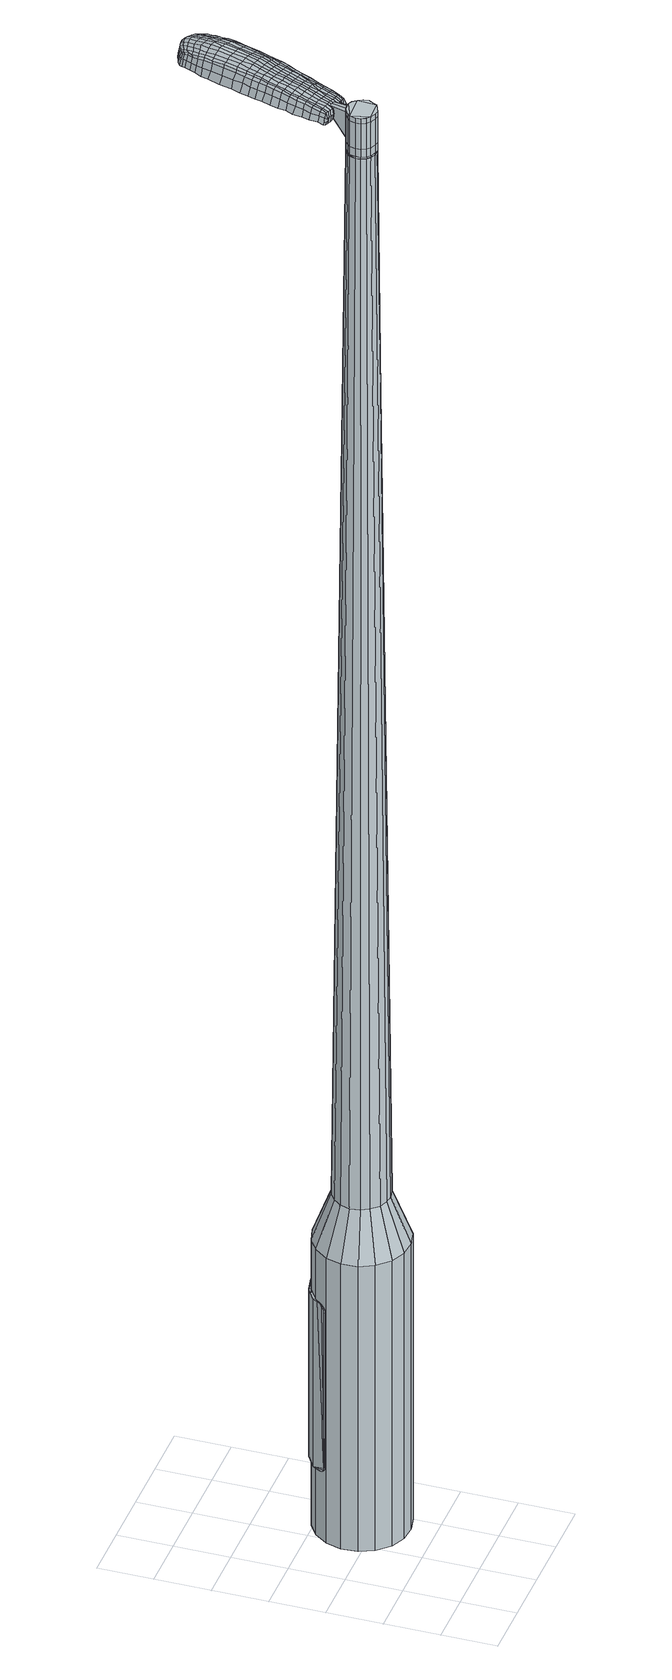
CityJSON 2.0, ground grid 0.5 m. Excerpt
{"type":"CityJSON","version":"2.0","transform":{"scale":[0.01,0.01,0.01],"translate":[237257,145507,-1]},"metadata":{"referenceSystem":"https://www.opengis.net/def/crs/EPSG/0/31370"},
"CityObjects":{
"object1":{"type":"GenericCityObject","attributes":{"cluster":587,"mean_distance_to_centroid":0.288,"new_centroid_x":237257.84,"new_centroid_y":145508.12,"mean_distance_to_camera":13.61,"H1":16.01,"H2":15.79,"Z_final":115.28,"cluster2":-1,"proj_x":237266.71,"proj_y":145510.59,"id_line":14358,"bearing_l":164.44,"distance":9.2,"orientation":"right","G_obj":74.44},"geometry":[{"type":"MultiSurface","lod":"2","boundaries":[[[0,1,2,3]],[[1,4,5,2]],[[4,6,7,5]],[[6,8,9,7]],[[8,10,11,9]],[[10,12,13,11]],[[12,14,15,13]],[[14,16,17,15]],[[16,18,19,17]],[[18,20,21,19]],[[20,22,23,21]],[[22,24,25,23]],[[24,26,27,25]],[[26,28,29,27]],[[28,30,31,29]],[[30,32,33,31]],[[32,34,35,33]],[[34,0,3,35]],[[36,37,38,39]],[[38,40,41,42]],[[41,43,42]],[[42,44,45,46]],[[45,47,46]],[[46,48,49,50]],[[49,51,50]],[[42,46,50,38]],[[50,52,39,38]],[[53,36,39]],[[2,5,7,35]],[[7,9,11,15]],[[11,13,15]],[[15,17,19,23]],[[19,21,23]],[[23,25,27,31]],[[27,29,31]],[[15,23,31,7]],[[31,33,35,7]],[[3,2,35]],[[1,0,54,55]],[[0,34,56,54]],[[34,32,57,56]],[[32,30,58,57]],[[30,28,59,58]],[[28,26,60,59]],[[26,24,61,60]],[[24,22,62,61]],[[22,20,63,62]],[[20,18,64,63]],[[18,16,65,64]],[[16,14,66,65]],[[14,12,67,66]],[[12,10,68,67]],[[10,8,69,68]],[[8,6,70,69]],[[6,4,71,70]],[[4,1,55,71]],[[55,54,72,73]],[[54,56,74,72]],[[56,57,75,74]],[[57,58,76,75]],[[58,59,77,76]],[[59,60,78,77]],[[60,61,79,78]],[[61,62,80,79]],[[62,63,81,80]],[[63,64,82,81]],[[64,65,83,82]],[[65,66,84,83]],[[66,67,85,84]],[[67,68,86,85]],[[68,69,87,86]],[[69,70,88,87]],[[70,71,89,88]],[[71,55,73,89]],[[90,91,92,93]],[[74,94,91,90]],[[95,96,94,74]],[[76,97,96,95]],[[98,99,97,76]],[[78,100,99,98]],[[101,102,100,78]],[[103,104,102,101]],[[105,106,104,103]],[[82,107,106,105]],[[108,109,107,82]],[[84,110,109,108]],[[111,112,110,84]],[[86,113,112,111]],[[114,115,113,86]],[[88,116,115,114]],[[89,117,116,88]],[[93,92,117,89]],[[118,119,120,121]],[[122,118,121,123]],[[124,122,123,125]],[[126,124,125,127]],[[128,126,127,129]],[[130,128,129,131]],[[132,130,131,133]],[[134,132,133,135]],[[136,134,135,137]],[[138,136,137,139]],[[140,138,139,141]],[[142,140,141,143]],[[144,142,143,145]],[[146,144,145,147]],[[148,146,147,149]],[[150,148,149,151]],[[73,72,90,93]],[[72,74,90]],[[75,95,74]],[[75,76,95]],[[77,98,76]],[[77,78,98]],[[79,101,78]],[[79,80,103,101]],[[80,81,105,103]],[[81,82,105]],[[83,108,82]],[[83,84,108]],[[85,111,84]],[[85,86,111]],[[87,114,86]],[[87,88,114]],[[73,93,89]],[[152,153,92,91]],[[153,117,92]],[[154,115,116]],[[154,113,115]],[[155,112,113]],[[155,110,112]],[[156,109,110]],[[156,107,109]],[[157,106,107]],[[157,158,104,106]],[[158,159,102,104]],[[159,100,102]],[[160,99,100]],[[160,97,99]],[[161,96,97]],[[161,94,96]],[[152,91,94]],[[39,52,150,162]],[[153,152,163,151]],[[53,39,162,119]],[[152,94,120,163]],[[36,53,119,118]],[[94,161,121,120]],[[37,36,118,122]],[[161,97,123,121]],[[38,37,122,124]],[[97,160,125,123]],[[40,38,124,126]],[[160,100,127,125]],[[41,40,126,128]],[[100,159,129,127]],[[43,41,128,130]],[[159,158,131,129]],[[42,43,130,132]],[[158,157,133,131]],[[44,42,132,134]],[[157,107,135,133]],[[45,44,134,136]],[[107,156,137,135]],[[47,45,136,138]],[[156,110,139,137]],[[46,47,138,140]],[[110,155,141,139]],[[48,46,140,142]],[[155,113,143,141]],[[49,48,142,144]],[[113,154,145,143]],[[51,49,144,146]],[[154,116,147,145]],[[50,51,146,148]],[[116,117,149,147]],[[52,50,148,150]],[[117,153,151,149]],[[150,151,164,165]],[[151,163,166,164]],[[163,120,167,166]],[[120,119,168,167]],[[119,162,169,168]],[[162,150,165,169]],[[170,171,172,173]],[[174,170,173,175]],[[170,174,176,177]],[[171,170,177,178]],[[179,180,181,182]],[[183,179,182,184]],[[179,183,185,186]],[[180,179,186,187]],[[188,189,190,191]],[[192,188,191,193]],[[188,192,194,195]],[[189,188,195,196]],[[197,198,199,200]],[[201,197,200,202]],[[197,201,203,204]],[[198,197,204,205]],[[206,207,208,209]],[[210,206,209,211]],[[206,210,212,213]],[[207,206,213,214]],[[215,216,217,218]],[[219,215,218,220]],[[215,219,221,222]],[[216,215,222,223]],[[224,225,226,227]],[[216,224,227,217]],[[224,216,223,228]],[[225,224,228,229]],[[230,231,232,233]],[[225,230,233,226]],[[230,225,229,234]],[[231,230,234,235]],[[236,174,175,237]],[[231,236,237,232]],[[236,231,235,238]],[[174,236,238,176]],[[239,240,241,242]],[[243,239,242,244]],[[239,243,245,246]],[[240,239,246,247]],[[248,249,250,251]],[[240,248,251,241]],[[248,240,247,252]],[[249,248,252,253]],[[254,255,256,257]],[[249,254,257,250]],[[254,249,253,258]],[[255,254,258,259]],[[260,261,262,263]],[[255,260,263,256]],[[260,255,259,264]],[[261,260,264,265]],[[266,171,178,267]],[[261,266,267,262]],[[266,261,265,268]],[[171,266,268,172]],[[269,270,271,272]],[[273,269,272,274]],[[269,273,275,276]],[[270,269,276,277]],[[278,279,280,281]],[[270,278,281,271]],[[278,270,277,282]],[[279,278,282,283]],[[284,285,286,287]],[[279,284,287,280]],[[284,279,283,288]],[[285,284,288,289]],[[290,183,184,291]],[[285,290,291,286]],[[290,285,289,292]],[[183,290,292,185]],[[293,294,295,296]],[[297,293,296,298]],[[293,297,299,300]],[[294,293,300,301]],[[302,303,304,305]],[[294,302,305,295]],[[302,294,301,306]],[[303,302,306,307]],[[308,309,310,311]],[[303,308,311,304]],[[308,303,307,312]],[[309,308,312,313]],[[314,315,316,317]],[[309,314,317,310]],[[314,309,313,318]],[[315,314,318,319]],[[320,180,187,321]],[[315,320,321,316]],[[320,315,319,322]],[[180,320,322,181]],[[323,209,208,324]],[[325,323,324,326]],[[323,325,327,328]],[[209,323,328,211]],[[329,325,326,330]],[[331,329,330,332]],[[329,331,333,334]],[[325,329,334,327]],[[335,331,332,336]],[[337,335,336,338]],[[335,337,339,340]],[[331,335,340,333]],[[341,337,338,342]],[[343,341,342,344]],[[341,343,345,346]],[[337,341,346,339]],[[347,343,344,348]],[[198,347,348,199]],[[347,198,205,349]],[[343,347,349,345]],[[350,351,196,195]],[[352,350,195,194]],[[350,352,353,354]],[[351,350,354,355]],[[356,357,355,354]],[[358,356,354,353]],[[356,358,359,360]],[[357,356,360,361]],[[362,363,361,360]],[[364,362,360,359]],[[362,364,365,366]],[[363,362,366,367]],[[368,369,367,366]],[[370,368,366,365]],[[368,370,203,201]],[[369,368,201,202]],[[371,372,373,374]],[[273,371,374,275]],[[371,273,274,375]],[[372,371,375,376]],[[377,192,193,378]],[[372,377,378,373]],[[377,372,376,379]],[[192,377,379,194]],[[380,381,382,383]],[[219,380,383,221]],[[380,219,220,384]],[[381,380,384,385]],[[386,387,388,389]],[[381,386,389,382]],[[386,381,385,390]],[[387,386,390,391]],[[392,189,196,393]],[[387,392,393,388]],[[392,387,391,394]],[[189,392,394,190]],[[395,396,397,398]],[[177,395,398,178]],[[395,177,176,399]],[[396,395,399,400]],[[401,402,403,404]],[[396,401,404,397]],[[401,396,400,405]],[[402,401,405,406]],[[407,200,199,408]],[[402,407,408,403]],[[407,402,406,409]],[[200,407,409,202]],[[410,411,412,413]],[[182,410,413,184]],[[410,182,181,414]],[[411,410,414,415]],[[416,204,203,417]],[[411,416,417,412]],[[416,411,415,418]],[[204,416,418,205]],[[419,420,421,422]],[[297,419,422,299]],[[419,297,298,423]],[[420,419,423,424]],[[425,210,211,426]],[[420,425,426,421]],[[425,420,424,427]],[[210,425,427,212]],[[428,429,430,431]],[[243,428,431,245]],[[428,243,244,432]],[[429,428,432,433]],[[434,435,436,437]],[[429,434,437,430]],[[434,429,433,438]],[[435,434,438,439]],[[440,207,214,441]],[[435,440,441,436]],[[440,435,439,442]],[[207,440,442,208]],[[443,444,433,432]],[[242,443,432,244]],[[443,242,241,445]],[[444,443,445,446]],[[447,448,439,438]],[[444,447,438,433]],[[447,444,446,449]],[[448,447,449,450]],[[451,324,208,442]],[[448,451,442,439]],[[451,448,450,452]],[[324,451,452,326]],[[453,454,455,456]],[[300,453,456,301]],[[453,300,299,422]],[[454,453,422,421]],[[457,328,327,458]],[[454,457,458,455]],[[457,454,421,426]],[[328,457,426,211]],[[459,460,446,445]],[[251,459,445,241]],[[459,251,250,461]],[[460,459,461,462]],[[463,464,450,449]],[[460,463,449,446]],[[463,460,462,465]],[[464,463,465,466]],[[467,330,326,452]],[[464,467,452,450]],[[467,464,466,468]],[[330,467,468,332]],[[469,470,471,472]],[[306,469,472,307]],[[469,306,301,456]],[[470,469,456,455]],[[473,334,333,474]],[[470,473,474,471]],[[473,470,455,458]],[[334,473,458,327]],[[475,476,462,461]],[[257,475,461,250]],[[475,257,256,477]],[[476,475,477,478]],[[479,480,466,465]],[[476,479,465,462]],[[479,476,478,481]],[[480,479,481,482]],[[483,336,332,468]],[[480,483,468,466]],[[483,480,482,484]],[[336,483,484,338]],[[485,486,487,488]],[[312,485,488,313]],[[485,312,307,472]],[[486,485,472,471]],[[489,340,339,490]],[[486,489,490,487]],[[489,486,471,474]],[[340,489,474,333]],[[491,492,478,477]],[[263,491,477,256]],[[491,263,262,493]],[[492,491,493,494]],[[495,496,482,481]],[[492,495,481,478]],[[495,492,494,497]],[[496,495,497,498]],[[499,342,338,484]],[[496,499,484,482]],[[499,496,498,500]],[[342,499,500,344]],[[501,502,503,504]],[[318,501,504,319]],[[501,318,313,488]],[[502,501,488,487]],[[505,346,345,506]],[[502,505,506,503]],[[505,502,487,490]],[[346,505,490,339]],[[507,508,494,493]],[[267,507,493,262]],[[507,267,178,398]],[[508,507,398,397]],[[509,510,498,497]],[[508,509,497,494]],[[509,508,397,404]],[[510,509,404,403]],[[511,348,344,500]],[[510,511,500,498]],[[511,510,403,408]],[[348,511,408,199]],[[512,513,415,414]],[[322,512,414,181]],[[512,322,319,504]],[[513,512,504,503]],[[514,349,205,418]],[[513,514,418,415]],[[514,513,503,506]],[[349,514,506,345]],[[515,516,376,375]],[[272,515,375,274]],[[515,272,271,517]],[[516,515,517,518]],[[519,352,194,379]],[[516,519,379,376]],[[519,516,518,520]],[[352,519,520,353]],[[521,522,523,524]],[[222,521,524,223]],[[521,222,221,383]],[[522,521,383,382]],[[525,526,527,528]],[[522,525,528,523]],[[525,522,382,389]],[[526,525,389,388]],[[529,351,355,530]],[[526,529,530,527]],[[529,526,388,393]],[[351,529,393,196]],[[531,532,518,517]],[[281,531,517,271]],[[531,281,280,533]],[[532,531,533,534]],[[535,358,353,520]],[[532,535,520,518]],[[535,532,534,536]],[[358,535,536,359]],[[537,538,539,540]],[[228,537,540,229]],[[537,228,223,524]],[[538,537,524,523]],[[541,542,543,544]],[[538,541,544,539]],[[541,538,523,528]],[[542,541,528,527]],[[545,357,361,546]],[[542,545,546,543]],[[545,542,527,530]],[[357,545,530,355]],[[547,548,534,533]],[[287,547,533,280]],[[547,287,286,549]],[[548,547,549,550]],[[551,364,359,536]],[[548,551,536,534]],[[551,548,550,552]],[[364,551,552,365]],[[553,554,555,556]],[[234,553,556,235]],[[553,234,229,540]],[[554,553,540,539]],[[557,558,559,560]],[[554,557,560,555]],[[557,554,539,544]],[[558,557,544,543]],[[561,363,367,562]],[[558,561,562,559]],[[561,558,543,546]],[[363,561,546,361]],[[563,564,550,549]],[[291,563,549,286]],[[563,291,184,413]],[[564,563,413,412]],[[565,370,365,552]],[[564,565,552,550]],[[565,564,412,417]],[[370,565,417,203]],[[566,567,400,399]],[[238,566,399,176]],[[566,238,235,556]],[[567,566,556,555]],[[568,569,406,405]],[[567,568,405,400]],[[568,567,555,560]],[[569,568,560,559]],[[570,369,202,409]],[[569,570,409,406]],[[570,569,559,562]],[[369,570,562,367]],[[571,572,573,574]],[[574,573,575,576]],[[577,575,573,578]],[[578,573,572,579]],[[580,581,582,583]],[[583,582,584,585]],[[586,584,582,587]],[[587,582,581,588]],[[589,590,591,592]],[[592,591,593,594]],[[595,593,591,596]],[[596,591,590,597]],[[598,599,600,601]],[[601,600,602,603]],[[604,602,600,605]],[[605,600,599,606]],[[607,608,609,610]],[[610,609,611,612]],[[613,611,609,614]],[[614,609,608,615]],[[616,617,618,619]],[[619,618,620,621]],[[622,620,618,623]],[[623,618,617,624]],[[625,626,627,628]],[[628,627,617,616]],[[624,617,627,629]],[[629,627,626,630]],[[631,632,633,634]],[[634,633,626,625]],[[630,626,633,635]],[[635,633,632,636]],[[576,575,637,638]],[[638,637,632,631]],[[636,632,637,639]],[[639,637,575,577]],[[640,641,642,643]],[[643,642,644,645]],[[646,644,642,647]],[[647,642,641,648]],[[649,650,651,652]],[[652,651,641,640]],[[648,641,651,653]],[[653,651,650,654]],[[655,656,657,658]],[[658,657,650,649]],[[654,650,657,659]],[[659,657,656,660]],[[661,662,663,664]],[[664,663,656,655]],[[660,656,663,665]],[[665,663,662,666]],[[579,572,667,668]],[[668,667,662,661]],[[666,662,667,669]],[[669,667,572,571]],[[670,671,672,673]],[[673,672,674,675]],[[676,674,672,677]],[[677,672,671,678]],[[679,680,681,682]],[[682,681,671,670]],[[678,671,681,683]],[[683,681,680,684]],[[685,686,687,688]],[[688,687,680,679]],[[684,680,687,689]],[[689,687,686,690]],[[585,584,691,692]],[[692,691,686,685]],[[690,686,691,693]],[[693,691,584,586]],[[694,695,696,697]],[[697,696,698,699]],[[700,698,696,701]],[[701,696,695,702]],[[703,704,705,706]],[[706,705,695,694]],[[702,695,705,707]],[[707,705,704,708]],[[709,710,711,712]],[[712,711,704,703]],[[708,704,711,713]],[[713,711,710,714]],[[715,716,717,718]],[[718,717,710,709]],[[714,710,717,719]],[[719,717,716,720]],[[588,581,721,722]],[[722,721,716,715]],[[720,716,721,723]],[[723,721,581,580]],[[607,610,724,725]],[[725,724,726,727]],[[728,726,724,729]],[[729,724,610,612]],[[727,726,730,731]],[[731,730,732,733]],[[734,732,730,735]],[[735,730,726,728]],[[733,732,736,737]],[[737,736,738,739]],[[740,738,736,741]],[[741,736,732,734]],[[739,738,742,743]],[[743,742,744,745]],[[746,744,742,747]],[[747,742,738,740]],[[745,744,748,749]],[[749,748,599,598]],[[606,599,748,750]],[[750,748,744,746]],[[597,751,752,596]],[[596,752,753,595]],[[754,753,752,755]],[[755,752,751,756]],[[756,757,758,755]],[[755,758,759,754]],[[760,759,758,761]],[[761,758,757,762]],[[762,763,764,761]],[[761,764,765,760]],[[766,765,764,767]],[[767,764,763,768]],[[768,769,770,767]],[[767,770,771,766]],[[604,771,770,602]],[[602,770,769,603]],[[772,773,774,775]],[[775,774,674,676]],[[675,674,774,776]],[[776,774,773,777]],[[594,593,778,779]],[[779,778,773,772]],[[777,773,778,780]],[[780,778,593,595]],[[781,782,783,784]],[[784,783,620,622]],[[621,620,783,785]],[[785,783,782,786]],[[787,788,789,790]],[[790,789,782,781]],[[786,782,789,791]],[[791,789,788,792]],[[597,590,793,794]],[[794,793,788,787]],[[792,788,793,795]],[[795,793,590,589]],[[796,797,798,799]],[[799,798,578,579]],[[577,578,798,800]],[[800,798,797,801]],[[802,803,804,805]],[[805,804,797,796]],[[801,797,804,806]],[[806,804,803,807]],[[598,601,808,809]],[[809,808,803,802]],[[807,803,808,810]],[[810,808,601,603]],[[811,812,813,814]],[[814,813,583,585]],[[580,583,813,815]],[[815,813,812,816]],[[604,605,817,818]],[[818,817,812,811]],[[816,812,817,819]],[[819,817,605,606]],[[820,821,822,823]],[[823,822,698,700]],[[699,698,822,824]],[[824,822,821,825]],[[612,611,826,827]],[[827,826,821,820]],[[825,821,826,828]],[[828,826,611,613]],[[829,830,831,832]],[[832,831,644,646]],[[645,644,831,833]],[[833,831,830,834]],[[835,836,837,838]],[[838,837,830,829]],[[834,830,837,839]],[[839,837,836,840]],[[615,608,841,842]],[[842,841,836,835]],[[840,836,841,843]],[[843,841,608,607]],[[834,844,845,833]],[[833,845,643,645]],[[640,643,845,846]],[[846,845,844,847]],[[840,848,849,839]],[[839,849,844,834]],[[847,844,849,850]],[[850,849,848,851]],[[607,725,852,843]],[[843,852,848,840]],[[851,848,852,853]],[[853,852,725,727]],[[854,855,856,857]],[[857,856,701,702]],[[700,701,856,823]],[[823,856,855,820]],[[728,729,858,859]],[[859,858,855,854]],[[820,855,858,827]],[[827,858,729,612]],[[847,860,861,846]],[[846,861,652,640]],[[649,652,861,862]],[[861,860,862]],[[851,863,864,850]],[[850,864,860,847]],[[862,860,864,865]],[[865,864,863,866]],[[727,731,867,853]],[[853,867,863,851]],[[866,863,867,868]],[[868,867,731,733]],[[869,870,871,872]],[[872,871,707,708]],[[702,707,871,857]],[[857,871,870,854]],[[734,735,873,874]],[[874,873,870,869]],[[854,870,873,859]],[[859,873,735,728]],[[875,876,862]],[[862,876,658,649]],[[655,658,876,877]],[[877,876,875,878]],[[866,879,880,865]],[[865,880,875,862]],[[878,875,880,881]],[[881,880,879,882]],[[733,737,883,868]],[[868,883,879,866]],[[882,879,883,884]],[[884,883,737,739]],[[885,886,887,888]],[[888,887,713,714]],[[708,713,887,872]],[[872,887,886,869]],[[740,741,889,890]],[[890,889,886,885]],[[869,886,889,874]],[[874,889,741,734]],[[878,891,892,877]],[[877,892,664,655]],[[661,664,892,893]],[[893,892,891,894]],[[882,895,896,881]],[[881,896,891,878]],[[894,891,896,897]],[[897,896,895,898]],[[739,743,899,884]],[[884,899,895,882]],[[898,895,899,900]],[[900,899,743,745]],[[901,902,903,904]],[[904,903,719,720]],[[714,719,903,888]],[[888,903,902,885]],[[746,747,905,906]],[[906,905,902,901]],[[885,902,905,890]],[[890,905,747,740]],[[894,907,908,893]],[[893,908,668,661]],[[579,668,908,799]],[[799,908,907,796]],[[898,909,910,897]],[[897,910,907,894]],[[796,907,910,805]],[[805,910,909,802]],[[745,749,911,900]],[[900,911,909,898]],[[802,909,911,809]],[[809,911,749,598]],[[816,912,913,815]],[[815,913,723,580]],[[720,723,913,904]],[[904,913,912,901]],[[606,750,914,819]],[[819,914,912,816]],[[901,912,914,906]],[[906,914,750,746]],[[777,915,916,776]],[[776,916,673,675]],[[670,673,916,917]],[[917,916,915,918]],[[595,753,919,780]],[[780,919,915,777]],[[918,915,919,920]],[[920,919,753,754]],[[921,922,923,924]],[[924,923,623,624]],[[622,623,923,784]],[[784,923,922,781]],[[925,926,927,928]],[[928,927,922,921]],[[781,922,927,790]],[[790,927,926,787]],[[756,751,929,930]],[[930,929,926,925]],[[787,926,929,794]],[[794,929,751,597]],[[918,931,932,917]],[[917,932,682,670]],[[679,682,932,933]],[[933,932,931,934]],[[754,759,935,920]],[[920,935,931,918]],[[934,931,935,936]],[[936,935,759,760]],[[937,938,939,940]],[[940,939,629,630]],[[624,629,939,924]],[[924,939,938,921]],[[941,942,943,944]],[[944,943,938,937]],[[921,938,943,928]],[[928,943,942,925]],[[762,757,945,946]],[[946,945,942,941]],[[925,942,945,930]],[[930,945,757,756]],[[934,947,948,933]],[[933,948,688,679]],[[685,688,948,949]],[[949,948,947,950]],[[760,765,951,936]],[[936,951,947,934]],[[950,947,951,952]],[[952,951,765,766]],[[953,954,955,956]],[[956,955,635,636]],[[630,635,955,940]],[[940,955,954,937]],[[957,958,959,960]],[[960,959,954,953]],[[937,954,959,944]],[[944,959,958,941]],[[768,763,961,962]],[[962,961,958,957]],[[941,958,961,946]],[[946,961,763,762]],[[950,963,964,949]],[[949,964,692,685]],[[585,692,964,814]],[[814,964,963,811]],[[766,771,965,952]],[[952,965,963,950]],[[811,963,965,818]],[[818,965,771,604]],[[801,966,967,800]],[[800,967,639,577]],[[636,639,967,956]],[[956,967,966,953]],[[807,968,969,806]],[[806,969,966,801]],[[953,966,969,960]],[[960,969,968,957]],[[603,769,970,810]],[[810,970,968,807]],[[957,968,970,962]],[[962,970,769,768]],[[571,574,173,172]],[[574,576,175,173]],[[586,587,186,185]],[[587,588,187,186]],[[589,592,191,190]],[[592,594,193,191]],[[613,614,213,212]],[[614,615,214,213]],[[616,619,218,217]],[[619,621,220,218]],[[625,628,227,226]],[[628,616,217,227]],[[631,634,233,232]],[[634,625,226,233]],[[576,638,237,175]],[[638,631,232,237]],[[646,647,246,245]],[[647,648,247,246]],[[648,653,252,247]],[[653,654,253,252]],[[654,659,258,253]],[[659,660,259,258]],[[660,665,264,259]],[[665,666,265,264]],[[666,669,268,265]],[[669,571,172,268]],[[676,677,276,275]],[[677,678,277,276]],[[678,683,282,277]],[[683,684,283,282]],[[684,689,288,283]],[[689,690,289,288]],[[690,693,292,289]],[[693,586,185,292]],[[694,697,296,295]],[[697,699,298,296]],[[703,706,305,304]],[[706,694,295,305]],[[709,712,311,310]],[[712,703,304,311]],[[715,718,317,316]],[[718,709,310,317]],[[588,722,321,187]],[[722,715,316,321]],[[772,775,374,373]],[[775,676,275,374]],[[594,779,378,193]],[[779,772,373,378]],[[621,785,384,220]],[[785,786,385,384]],[[786,791,390,385]],[[791,792,391,390]],[[792,795,394,391]],[[795,589,190,394]],[[699,824,423,298]],[[824,825,424,423]],[[825,828,427,424]],[[828,613,212,427]],[[829,832,431,430]],[[832,646,245,431]],[[835,838,437,436]],[[838,829,430,437]],[[615,842,441,214]],[[842,835,436,441]],[[971,972,973,974]],[[975,976,974,973]],[[977,978,979,980]],[[981,982,983,984]],[[972,985,986,973]],[[987,975,973,986]],[[988,977,980,989]],[[990,991,982,981]],[[985,992,993,986]],[[993,994,987,986]],[[995,988,989,996]],[[997,991,990,998]],[[992,999,1000,993]],[[1000,1001,994,993]],[[1002,995,996,1003]],[[1004,997,998,1005]],[[1006,1007,1008,1009]],[[1010,1011,1007,1006]],[[1010,1012,1013,1011]],[[1012,1014,1015,1013]],[[1016,1017,1018,1019]],[[1020,1021,1017,1016]],[[1022,1023,1021,1020]],[[1024,1025,1023,1022]],[[1019,1008,1007,1016]],[[1016,1007,1011,1020]],[[1011,1013,1022,1020]],[[1013,1015,1024,1022]],[[980,979,976,975]],[[989,980,975,987]],[[994,996,989,987]],[[1001,1003,996,994]],[[981,984,978,977]],[[990,981,977,988]],[[998,990,988,995]],[[1005,998,995,1002]],[[982,1006,1009,983]],[[991,1010,1006,982]],[[1012,1010,991,997]],[[1014,1012,997,1004]],[[1026,1027,1028,1029]],[[1028,1030,1031,1032]],[[1028,1032,1033,1034]],[[1028,1034,1029]],[[1035,1026,1029,1036]],[[1037,1036,1029,1038]],[[1039,1038,1029]],[[1040,1028,1027,1041]],[[1042,1040,1041,1043]],[[1044,1042,1043,1045]],[[1046,1044,1045,1047]],[[1048,1046,1047,1049]],[[1049,1050,1051,1052]],[[1049,1052,1053,1054]],[[1049,1054,1055,1056]],[[1055,1057,1058,1059]],[[1055,1059,1060,1061]],[[1055,1061,1056]],[[1049,1056,1048]],[[1062,1063,1027,1026]],[[1064,1065,1030,1028]],[[1066,1067,1039,1029]],[[1063,1068,1041,1027]],[[1069,1064,1028,1040]],[[1068,1070,1043,1041]],[[1071,1069,1040,1042]],[[1070,1072,1045,1043]],[[1073,1071,1042,1044]],[[1072,1074,1047,1045]],[[1075,1073,1044,1046]],[[1074,1076,1049,1047]],[[1077,1075,1046,1048]],[[1076,1078,1050,1049]],[[1079,1080,1057,1055]],[[1081,1077,1048,1056]],[[1051,1050,1078,1082]],[[1052,1051,1082,1083]],[[1053,1052,1083,1084]],[[1054,1053,1084,1085]],[[1055,1054,1085,1079]],[[1086,1062,1026,1035]],[[1087,1086,1035,1036]],[[1088,1087,1036,1037]],[[1089,1088,1037,1038]],[[1067,1089,1038,1039]],[[1031,1030,1065,1090]],[[1058,1057,1080,1091]],[[1032,1031,1090,1092]],[[1033,1032,1092,1093]],[[1034,1033,1093,1094]],[[1029,1034,1094,1066]],[[1059,1058,1091,1095]],[[1060,1059,1095,1096]],[[1061,1060,1096,1097]],[[1056,1061,1097,1081]]]}]}
},
"vertices":[
[95,155,384],[108,148,384],[108,148,96],[95,155,96],[118,138,384],[118,138,96],[124,124,384],[124,124,96],[125,110,384],[125,110,96],[121,96,384],[121,96,96],[113,84,384],[113,84,96],[101,75,384],[101,75,96],[87,72,384],[87,72,96],[72,73,384],[72,73,96],[59,79,384],[59,79,96],[48,90,384],[48,90,96],[42,103,384],[42,103,96],[41,118,384],[41,118,96],[45,132,384],[45,132,96],[54,144,384],[54,144,96],[66,152,384],[66,152,96],[80,156,384],[80,156,96],[78,126,1524],[74,123,1524],[71,120,1524],[87,127,1524],[70,115,1524],[70,110,1524],[75,103,1524],[72,106,1524],[80,101,1524],[84,100,1524],[93,104,1524],[89,102,1524],[95,108,1524],[97,112,1524],[94,121,1524],[96,117,1524],[91,125,1524],[82,127,1524],[90,138,429],[98,134,429],[81,139,429],[73,137,429],[66,132,429],[61,125,429],[58,116,429],[59,107,429],[63,100,429],[69,93,429],[77,90,429],[85,89,429],[94,91,429],[101,96,429],[106,103,429],[108,111,429],[108,120,429],[104,128,429],[87,127,1483],[91,125,1483],[82,127,1483],[78,126,1483],[74,123,1483],[71,120,1483],[70,115,1483],[70,110,1483],[72,106,1483],[75,103,1483],[80,101,1483],[84,100,1483],[89,102,1483],[93,104,1483],[95,108,1483],[97,112,1483],[96,117,1483],[94,121,1483],[87,126,1483],[87,126,1485],[91,124,1485],[91,124,1483],[82,127,1485],[78,125,1483],[78,125,1485],[74,123,1485],[72,119,1483],[72,119,1485],[70,115,1485],[71,111,1483],[71,111,1485],[73,106,1483],[73,106,1485],[76,103,1483],[76,103,1485],[80,101,1485],[84,101,1483],[84,101,1485],[89,102,1485],[92,105,1483],[92,105,1485],[95,108,1485],[96,113,1483],[96,113,1485],[96,117,1485],[94,121,1485],[78,126,1519],[82,127,1519],[82,127,1493],[78,126,1493],[74,123,1519],[74,123,1493],[71,120,1519],[71,120,1493],[70,115,1519],[70,115,1493],[70,110,1519],[70,110,1493],[72,106,1519],[72,106,1493],[75,103,1519],[75,103,1493],[80,101,1519],[80,101,1493],[84,100,1519],[84,100,1493],[89,102,1519],[89,102,1493],[93,104,1519],[93,104,1493],[95,108,1519],[95,108,1493],[97,112,1519],[97,112,1493],[96,117,1519],[96,117,1493],[94,121,1519],[94,121,1493],[91,125,1519],[91,125,1493],[87,127,1485],[91,125,1485],[97,112,1485],[93,104,1485],[84,100,1485],[75,103,1485],[72,106,1485],[70,110,1485],[71,120,1485],[78,126,1485],[87,127,1519],[87,127,1493],[95,144,1513],[95,144,1518],[92,145,1513],[89,146,1513],[89,146,1518],[92,145,1518],[131,211,1519],[128,204,1518],[130,205,1509],[132,212,1510],[133,219,1519],[135,220,1510],[131,219,1526],[129,210,1525],[127,204,1525],[94,221,1519],[92,214,1518],[93,213,1525],[95,220,1525],[96,230,1519],[97,228,1526],[95,231,1510],[92,223,1510],[91,216,1509],[130,287,1519],[134,286,1519],[134,287,1513],[130,288,1513],[126,287,1519],[126,288,1513],[126,286,1524],[130,286,1524],[133,285,1524],[110,216,1530],[108,209,1529],[111,208,1529],[114,215,1530],[113,225,1531],[116,224,1531],[109,226,1530],[107,217,1530],[105,210,1529],[89,138,1512],[91,137,1512],[92,139,1517],[89,139,1517],[86,139,1512],[86,140,1517],[86,140,1506],[89,139,1506],[92,138,1506],[145,268,1519],[145,265,1519],[146,266,1512],[147,269,1512],[145,271,1518],[147,271,1512],[144,270,1522],[144,268,1523],[143,265,1524],[144,260,1519],[143,255,1519],[144,255,1512],[146,261,1512],[142,260,1524],[141,255,1525],[142,249,1519],[140,241,1519],[141,242,1511],[143,250,1511],[140,249,1526],[138,241,1526],[136,230,1519],[138,231,1510],[135,230,1526],[107,141,1513],[109,148,1513],[108,148,1518],[106,141,1517],[105,136,1512],[104,137,1516],[106,136,1506],[108,142,1507],[111,149,1507],[112,155,1514],[114,162,1515],[113,162,1520],[110,155,1519],[113,156,1507],[116,163,1507],[117,169,1515],[119,176,1516],[117,176,1522],[115,169,1521],[118,170,1508],[121,177,1508],[121,183,1517],[124,190,1517],[122,190,1524],[120,183,1523],[123,184,1508],[126,191,1509],[126,197,1518],[124,197,1524],[128,198,1509],[111,279,1519],[110,276,1519],[111,275,1524],[112,278,1523],[112,281,1518],[113,280,1522],[111,282,1512],[110,280,1512],[109,277,1512],[108,271,1519],[106,266,1519],[107,265,1525],[109,270,1524],[107,272,1512],[105,267,1512],[104,260,1519],[102,252,1519],[103,251,1526],[105,259,1526],[103,261,1511],[101,254,1511],[99,241,1519],[100,240,1526],[98,243,1510],[78,149,1513],[79,157,1513],[78,158,1507],[77,150,1507],[77,144,1512],[76,145,1506],[78,144,1516],[78,148,1517],[80,156,1518],[81,164,1514],[82,171,1515],[81,173,1507],[80,165,1507],[82,163,1519],[83,170,1520],[84,179,1515],[86,186,1516],[84,187,1508],[83,180,1508],[85,177,1521],[87,185,1522],[87,193,1517],[89,200,1517],[88,202,1509],[86,195,1508],[88,192,1523],[90,199,1524],[90,207,1518],[89,209,1509],[92,206,1524],[91,145,1519],[93,144,1519],[93,152,1520],[95,151,1520],[90,153,1520],[88,145,1519],[95,159,1522],[97,158,1522],[97,166,1523],[99,165,1523],[94,167,1523],[92,160,1521],[99,173,1524],[101,172,1524],[101,180,1525],[103,180,1525],[97,181,1525],[96,174,1524],[103,188,1526],[105,187,1526],[104,195,1527],[107,194,1527],[101,196,1527],[99,188,1526],[106,202,1528],[109,201,1528],[103,203,1528],[129,283,1527],[132,282,1527],[125,283,1526],[124,279,1527],[128,279,1528],[131,278,1528],[126,272,1529],[130,271,1529],[122,273,1528],[120,266,1530],[124,265,1530],[128,264,1530],[122,258,1531],[126,257,1531],[118,259,1530],[116,250,1531],[120,250,1531],[123,249,1531],[116,237,1531],[120,236,1531],[112,238,1531],[114,283,1518],[116,284,1519],[116,285,1513],[113,284,1513],[114,281,1523],[117,283,1523],[121,286,1519],[121,287,1513],[121,285,1524],[145,273,1518],[144,276,1518],[143,274,1523],[144,272,1523],[146,274,1513],[145,276,1513],[142,279,1519],[140,282,1519],[139,281,1524],[141,278,1523],[143,280,1513],[140,283,1513],[137,285,1519],[136,283,1524],[137,285,1513],[127,211,1528],[125,211,1528],[123,204,1528],[125,204,1527],[130,219,1528],[128,220,1529],[123,212,1529],[120,213,1530],[118,206,1529],[121,205,1528],[126,221,1529],[122,222,1530],[117,214,1530],[115,207,1529],[119,223,1531],[96,219,1528],[98,219,1529],[101,228,1529],[98,228,1528],[95,212,1527],[97,212,1528],[102,218,1529],[105,227,1530],[101,211,1528],[77,141,1512],[79,141,1512],[80,142,1517],[78,143,1517],[77,143,1506],[79,142,1506],[82,140,1512],[83,141,1517],[82,141,1506],[103,134,1512],[101,135,1512],[102,135,1506],[104,135,1506],[103,136,1517],[101,136,1517],[99,135,1512],[97,136,1512],[97,137,1506],[100,136,1506],[99,137,1517],[97,137,1517],[94,137,1512],[94,137,1506],[94,138,1517],[104,141,1519],[103,141,1519],[107,148,1520],[105,148,1520],[101,142,1519],[98,142,1519],[103,149,1520],[100,150,1520],[96,143,1519],[98,150,1520],[80,148,1519],[81,147,1519],[83,154,1520],[81,155,1520],[85,146,1519],[86,154,1520],[109,155,1521],[107,155,1521],[111,162,1522],[110,162,1522],[105,156,1521],[102,157,1521],[107,163,1522],[105,164,1523],[100,157,1522],[102,165,1523],[83,162,1521],[85,162,1521],[87,169,1522],[85,170,1522],[88,161,1521],[90,168,1522],[114,169,1523],[112,170,1523],[116,176,1524],[114,177,1524],[110,170,1523],[107,171,1524],[112,177,1525],[109,178,1525],[104,172,1524],[106,179,1525],[86,177,1523],[88,176,1523],[90,183,1524],[88,184,1524],[92,175,1524],[94,182,1525],[118,183,1525],[116,184,1525],[121,190,1526],[119,191,1526],[114,184,1526],[111,185,1526],[116,191,1527],[113,192,1527],[108,186,1526],[110,193,1527],[90,191,1525],[92,191,1525],[93,198,1526],[91,198,1526],[95,190,1526],[97,197,1527],[123,197,1527],[121,197,1527],[118,198,1527],[115,199,1528],[112,200,1528],[93,205,1527],[95,205,1527],[99,204,1528],[113,279,1525],[116,280,1525],[112,275,1526],[115,277,1526],[120,282,1526],[119,278,1527],[143,270,1525],[142,272,1525],[142,268,1526],[143,266,1525],[141,275,1525],[139,278,1526],[137,274,1527],[140,271,1526],[136,280,1526],[135,276,1527],[110,271,1526],[113,271,1527],[108,265,1527],[111,265,1528],[117,272,1528],[115,266,1529],[142,261,1526],[140,263,1527],[139,257,1528],[140,255,1527],[138,266,1527],[136,268,1528],[134,261,1529],[137,259,1528],[133,270,1528],[131,263,1530],[107,259,1528],[109,259,1529],[104,251,1528],[107,251,1529],[113,259,1529],[111,251,1530],[139,249,1528],[137,251,1528],[135,243,1529],[137,242,1528],[135,253,1529],[132,254,1530],[130,246,1530],[133,244,1530],[129,256,1530],[127,247,1531],[101,240,1529],[104,239,1529],[108,239,1530],[133,230,1528],[132,231,1529],[129,232,1530],[126,234,1530],[123,235,1531],[128,206,1509],[127,205,1518],[129,211,1518],[131,212,1509],[131,220,1519],[133,221,1510],[130,219,1525],[127,211,1525],[125,204,1525],[95,213,1525],[94,214,1518],[95,221,1518],[97,220,1525],[98,229,1519],[99,228,1525],[96,231,1510],[94,223,1509],[93,216,1509],[133,285,1513],[133,284,1519],[130,285,1519],[130,286,1513],[126,285,1519],[126,286,1513],[126,284,1524],[129,284,1524],[132,283,1524],[112,208,1528],[109,209,1528],[110,216,1529],[114,215,1529],[113,225,1529],[116,224,1529],[109,226,1529],[107,217,1529],[105,210,1528],[92,141,1516],[92,140,1512],[89,140,1512],[90,141,1516],[87,141,1512],[87,142,1516],[87,142,1506],[90,141,1506],[92,140,1506],[144,266,1512],[143,265,1519],[143,268,1518],[145,269,1512],[143,270,1518],[145,271,1512],[142,270,1522],[142,268,1523],[141,265,1523],[143,256,1512],[141,255,1519],[142,261,1519],[144,261,1512],[141,260,1524],[139,255,1525],[139,243,1511],[138,242,1519],[140,249,1519],[141,250,1511],[138,249,1525],[136,241,1526],[135,231,1519],[136,232,1510],[133,230,1526],[106,148,1518],[107,149,1513],[105,142,1513],[104,142,1517],[103,137,1512],[103,138,1515],[104,138,1506],[106,142,1506],[109,149,1507],[111,163,1520],[112,163,1514],[110,156,1514],[109,156,1519],[111,157,1507],[114,164,1507],[116,177,1522],[117,177,1516],[115,170,1515],[113,170,1521],[116,171,1508],[119,178,1508],[120,191,1523],[122,191,1517],[120,184,1516],[118,184,1522],[121,185,1508],[124,192,1508],[124,198,1517],[123,197,1524],[126,199,1509],[113,274,1523],[111,275,1519],[113,278,1518],[114,277,1523],[114,279,1518],[114,279,1522],[113,281,1512],[112,279,1512],[110,276,1512],[109,264,1525],[108,265,1519],[110,270,1519],[111,269,1524],[109,272,1512],[107,266,1512],[105,251,1526],[104,252,1519],[106,259,1519],[107,258,1525],[105,261,1511],[103,253,1511],[101,241,1519],[102,239,1526],[99,242,1510],[80,158,1507],[81,156,1513],[80,149,1513],[79,150,1506],[79,144,1512],[78,145,1506],[80,144,1515],[80,148,1517],[82,155,1518],[83,172,1507],[84,171,1514],[83,164,1514],[82,165,1507],[84,163,1519],[85,170,1520],[86,187,1508],[87,186,1516],[86,178,1515],[85,180,1508],[87,177,1521],[89,184,1522],[90,202,1508],[91,200,1517],[89,193,1516],[88,194,1508],[90,192,1522],[92,199,1523],[92,207,1517],[91,209,1509],[93,206,1524],[91,145,1518],[93,145,1518],[93,152,1519],[95,152,1519],[90,153,1519],[88,146,1518],[95,159,1520],[97,159,1520],[97,167,1521],[99,166,1521],[94,167,1521],[92,160,1520],[99,174,1523],[101,173,1523],[101,181,1524],[103,180,1524],[98,182,1524],[96,175,1523],[103,188,1525],[105,187,1525],[105,195,1526],[108,194,1526],[102,196,1526],[100,189,1525],[107,202,1527],[110,201,1527],[103,203,1527],[132,281,1526],[129,282,1526],[125,282,1525],[124,278,1526],[128,278,1526],[131,277,1526],[129,271,1528],[126,272,1528],[122,272,1527],[120,265,1528],[124,265,1529],[127,264,1529],[125,257,1530],[122,258,1530],[118,259,1529],[116,250,1530],[120,249,1530],[123,248,1530],[119,236,1530],[116,237,1530],[113,238,1530],[116,283,1513],[117,282,1518],[115,281,1518],[114,282,1512],[115,279,1523],[117,281,1523],[121,284,1519],[121,285,1513],[121,283,1523],[141,274,1523],[142,275,1518],[143,272,1518],[142,271,1523],[144,273,1512],[143,275,1512],[138,279,1523],[138,280,1519],[140,278,1519],[140,276,1523],[141,278,1513],[139,281,1513],[136,283,1519],[135,281,1524],[136,283,1513],[123,205,1527],[125,212,1527],[126,211,1527],[124,204,1526],[129,219,1527],[127,220,1528],[117,207,1528],[120,214,1528],[122,213,1528],[120,206,1527],[125,221,1528],[122,222,1529],[117,215,1529],[114,208,1528],[119,223,1529],[101,227,1528],[99,219,1527],[98,219,1527],[100,228,1527],[96,212,1526],[97,212,1527],[103,218,1528],[105,227,1528],[101,211,1527],[81,144,1516],[80,143,1512],[79,143,1512],[80,144,1516],[78,144,1506],[79,144,1506],[83,142,1512],[84,143,1516],[83,143,1506],[103,137,1506],[102,137,1512],[103,136,1512],[104,137,1506],[102,137,1516],[102,138,1516],[98,139,1506],[97,138,1512],[100,137,1512],[101,138,1506],[100,138,1516],[97,139,1516],[95,139,1512],[95,140,1506],[95,140,1516],[103,142,1518],[104,142,1518],[106,149,1519],[105,149,1519],[98,143,1518],[101,143,1518],[103,149,1519],[100,150,1519],[96,144,1518],[98,151,1519],[84,155,1519],[82,148,1518],[81,148,1518],[83,155,1519],[85,147,1518],[87,154,1519],[107,156,1520],[108,156,1520],[110,163,1521],[102,157,1520],[105,157,1520],[107,164,1521],[105,164,1521],[100,158,1520],[102,165,1521],[87,169,1521],[85,162,1520],[84,162,1520],[86,170,1521],[88,161,1520],[90,168,1521],[112,170,1522],[113,170,1522],[115,177,1523],[114,177,1523],[107,172,1522],[109,171,1522],[112,178,1523],[109,179,1524],[104,172,1523],[106,179,1524],[91,184,1523],[89,177,1522],[88,177,1522],[89,184,1523],[92,176,1522],[94,183,1523],[116,184,1524],[117,184,1524],[119,191,1525],[118,191,1525],[111,186,1525],[114,185,1524],[116,192,1525],[113,193,1526],[108,186,1525],[110,194,1526],[94,198,1525],[92,191,1524],[91,191,1524],[93,198,1525],[96,190,1524],[98,197,1525],[121,198,1526],[122,198,1526],[115,200,1527],[118,199,1526],[112,201,1527],[96,205,1526],[94,205,1526],[99,204,1526],[117,279,1524],[115,278,1524],[113,274,1525],[115,276,1525],[121,281,1525],[119,277,1525],[140,268,1525],[141,271,1524],[141,269,1524],[141,266,1525],[137,273,1526],[137,277,1525],[139,274,1524],[139,271,1525],[135,279,1525],[134,275,1526],[113,271,1526],[112,270,1526],[110,264,1526],[112,265,1527],[118,272,1526],[116,265,1527],[138,257,1527],[139,263,1526],[140,261,1526],[139,255,1526],[133,261,1528],[135,267,1527],[137,265,1526],[136,259,1527],[132,269,1527],[130,263,1528],[110,259,1527],[108,258,1527],[106,250,1527],[107,251,1528],[114,259,1528],[111,251,1529],[134,243,1528],[136,251,1527],[137,250,1527],[135,242,1527],[129,246,1529],[132,254,1529],[134,252,1528],[132,244,1528],[129,256,1529],[126,247,1530],[104,239,1528],[103,239,1528],[108,239,1529],[131,231,1528],[132,231,1528],[126,234,1529],[129,233,1529],[123,235,1530],[104,137,1508],[98,139,1508],[107,170,1509],[115,168,1509],[114,191,1510],[122,188,1510],[125,229,1512],[134,226,1512],[129,209,1511],[120,211,1511],[130,246,1513],[133,259,1514],[142,257,1514],[139,243,1513],[91,141,1508],[100,172,1509],[106,193,1510],[116,231,1512],[111,214,1511],[121,248,1513],[125,261,1514],[85,143,1508],[92,174,1509],[97,195,1510],[107,233,1512],[102,216,1511],[116,264,1514],[112,251,1513],[78,144,1508],[85,176,1509],[89,197,1510],[98,236,1512],[93,219,1511],[108,266,1514],[103,253,1513],[136,272,1514],[136,277,1514],[143,275,1514],[144,270,1514],[128,274,1514],[130,279,1514],[120,276,1514],[123,281,1514],[112,279,1514],[116,283,1514],[135,282,1515],[133,286,1515],[134,286,1515],[139,281,1515],[131,283,1515],[132,286,1515],[127,285,1515],[131,287,1515],[122,286,1515],[130,287,1515],[51,142,334],[53,146,334],[53,146,165],[45,134,171],[51,142,165],[49,139,165],[47,137,166],[46,135,167],[45,134,169],[49,139,334],[47,137,333],[46,135,332],[45,134,331],[45,134,328],[66,154,165],[66,154,334],[80,157,165],[80,157,334],[95,156,165],[95,156,334],[109,149,165],[109,149,334],[119,139,165],[119,139,334],[121,135,334],[123,132,334],[124,129,333],[125,127,332],[125,126,331],[126,126,328],[121,135,165],[126,126,171],[125,126,169],[125,127,167],[124,129,166],[123,132,165],[53,141,334],[56,144,334],[56,144,165],[53,141,165],[47,132,171],[47,132,328],[67,151,334],[67,151,165],[80,155,334],[80,155,165],[94,153,334],[94,153,165],[107,147,334],[107,147,165],[117,137,334],[117,137,165],[119,134,334],[123,125,328],[123,125,171],[119,134,165],[120,131,334],[121,128,333],[122,126,332],[123,125,331],[51,138,334],[49,135,333],[48,134,332],[48,133,331],[51,138,165],[123,125,169],[49,135,166],[48,134,167],[48,133,169],[122,126,167],[121,128,166],[120,131,165]
]}
